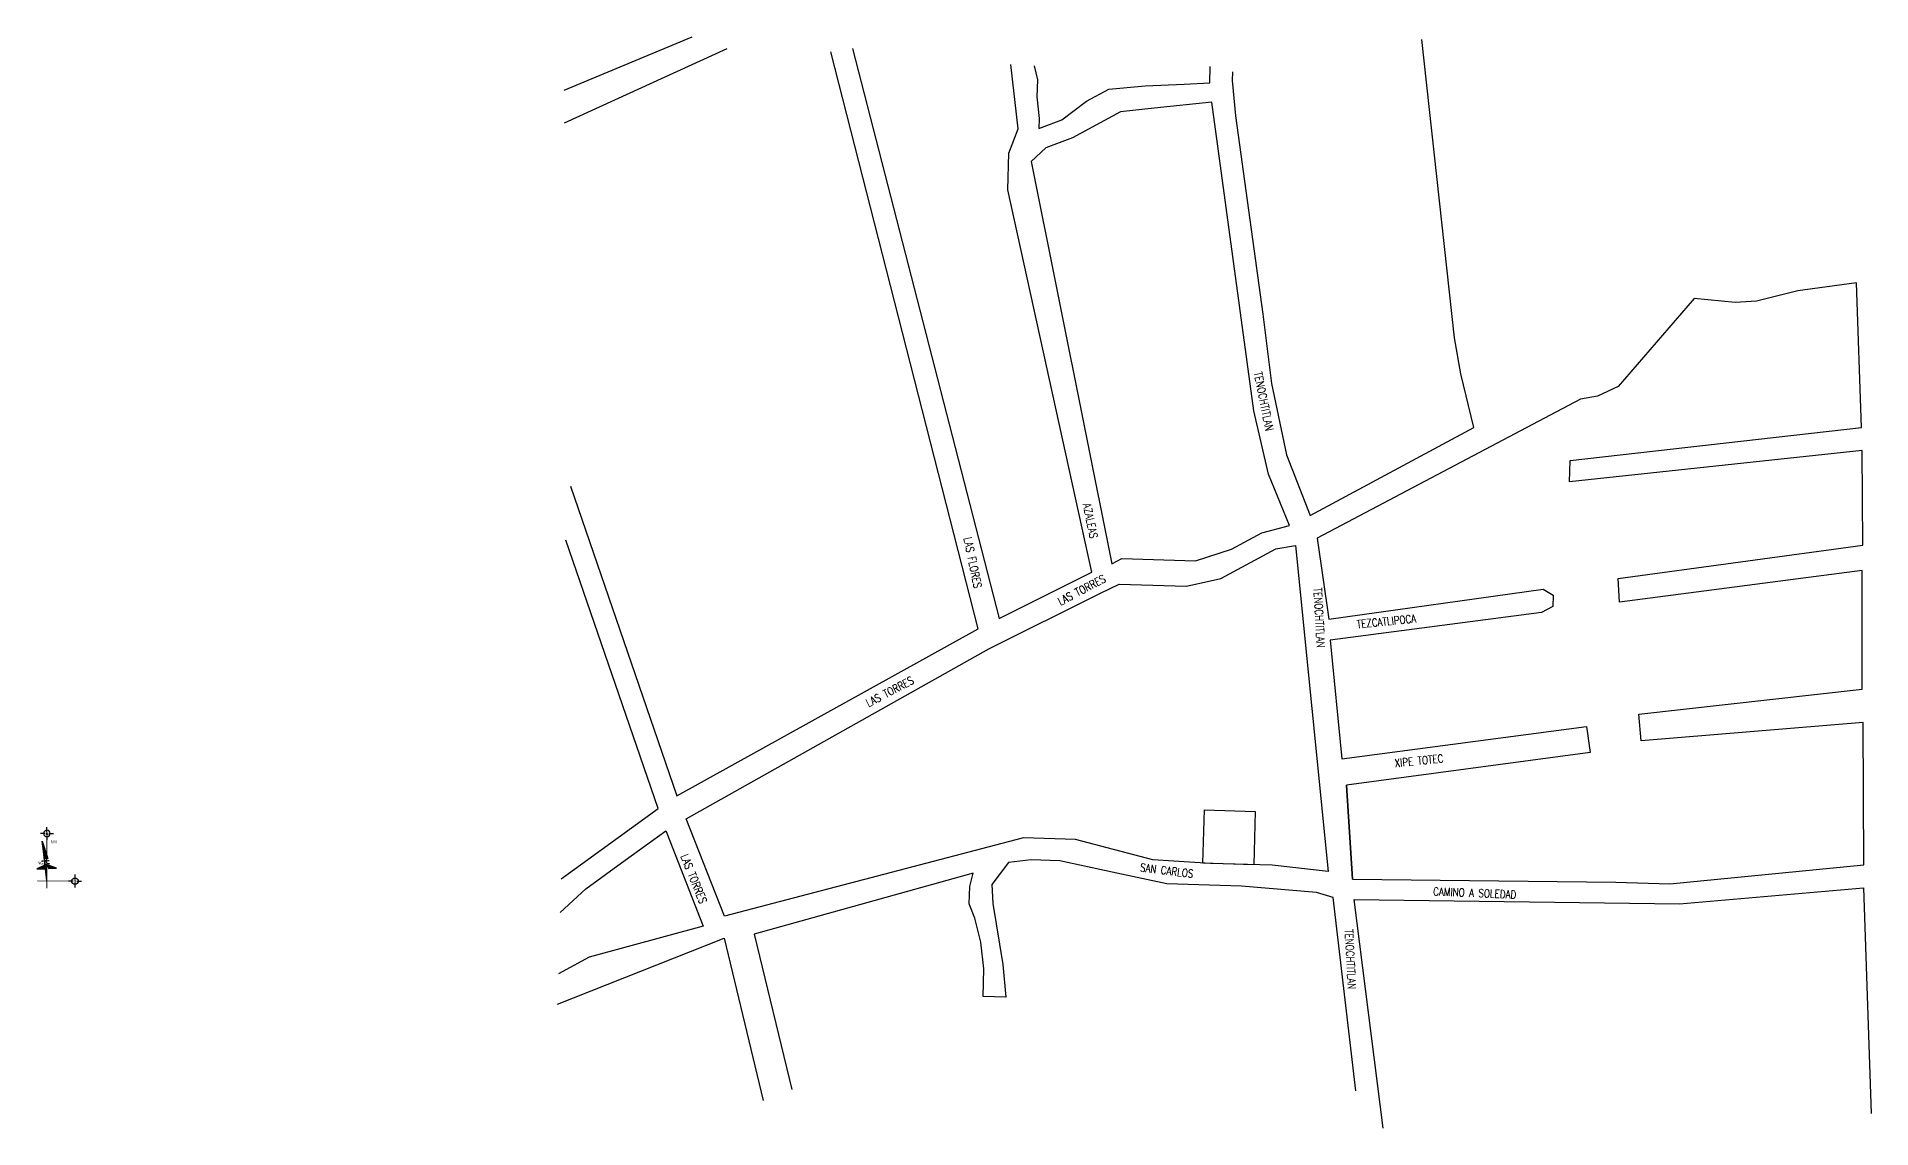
# Model space of a CAD drawing. Header units: millimetres. Extents: x 0 to 257, y -23 to 320.
# Drawn here: x 148.4 to 257.1, y 41.7 to 106.3 of the extents above; entities that cross this region are included whole.
import ezdxf
from ezdxf.enums import TextEntityAlignment as Align

# ---------------------------------------------------------------- set-up
doc = ezdxf.new("R2010")
doc.units = ezdxf.units.MM
doc.header["$LTSCALE"] = 0.1
doc.header["$PDMODE"] = 2
doc.layers.get('Defpoints').update_dxf_attribs({"color": 6})
for name, color, linetype in [('1', 1, 'Continuous'), ('8', 8, 'Continuous'), ('Existente', 8, 'Continuous'), ('MARCO', 7, 'Continuous')]:
    doc.layers.add(name, color=color, linetype=linetype)
doc.styles.add('Romans', font='romans.shx', dxfattribs={"width": 0.8})
doc.styles.add('TEXTOS', font='romans.shx')
doc.dimstyles.new('Cota m', dxfattribs={"dimtxt": 0.2, "dimasz": 0.2, "dimexe": 0.1, "dimexo": 0.1, "dimgap": 0.1, "dimtad": 0, "dimzin": 0, "dimdsep": 46, "dimtxsty": 'TEXTOS', "dimcen": 0.2, "dimclrd": 256, "dimclre": 256, "dimclrt": 256, "dimazin": 0, "dimtfac": 1, "dimtix": 1, "dimtofl": 0, "dimtmove": 0, "dimatfit": 3, "dimfxl": 1, "dimtolj": 1, "dimtzin": 0, "dimlwd": -1, "dimlwe": -1, "dimarcsym": 0})

# ---------------------------------------------------------------- blocks, each defined once
blk = doc.blocks.new('ZEJEV')
at = {"linetype": 'Continuous', "ltscale": 0.25}
h = blk.add_hatch(color=256, dxfattribs=at)
edge = h.paths.add_edge_path()
edge.add_arc((0, 0), 0.333, 0, 360)
edge = h.paths.add_edge_path(flags=16)
edge.add_arc((0, 0), 0.318, 0, 360)
for p, q in [((-0.21, 0), (-0.7, 0)), ((0, 0.21), (0, 0.7)), ((0.21, 0), (0.7, 0)), ((0, -0.21), (0, -0.7))]:
    blk.add_line(p, q, dxfattribs=at)
at = {"linetype": 'Continuous', "ltscale": 0.25, "const_width": 0.024}
for points in [[(-0.26, 0), (-0.64, 0)], [(0, 0.26), (0, 0.64)], [(0.26, 0), (0.64, 0)], [(0, -0.26), (0, -0.64)]]:
    blk.add_lwpolyline(points, dxfattribs=at)
at = {"linetype": 'Continuous', "ltscale": 0.25}
blk.add_circle((0, 0), 0.359, dxfattribs=at)
at = {"linetype": 'Continuous', "style": 'Romans'}
blk.add_attdef('X', text='', height=0.3, rotation=0, dxfattribs=at).set_placement((0, 0), align=Align.MIDDLE)
blk = doc.blocks.new('*D169')
at = {"ltscale": 0.1, "transparency": 16777216}
blk.add_line((148.94, 57.4), (148.94, 57.44), dxfattribs=at)
for start, end in [(96.3213, 100.8726), (80.8975, 85.4488)]:
    blk.add_arc((148.98, 56.33), 1.01, start, end, dxfattribs=at)
for points in [[(148.87, 57.34), (148.87, 57.32), (148.95, 57.34)], [(149.06, 57.32), (149.06, 57.35), (148.98, 57.34)]]:
    blk.add_solid(points, dxfattribs=at)
at = {"layer": 'Defpoints', "color": 0, "ltscale": 0.1, "transparency": 16777216}
for p in [(148.98, 58.76), (148.95, 57.3), (148.97, 57.34), (148.98, 56.33), (148.98, 55.9)]:
    blk.add_point(p, dxfattribs=at)
at = {"ltscale": 0.1, "transparency": 16777216, "insert": (148.96, 57.34), "char_height": 0.05, "attachment_point": 5, "rotation": 0.8851, "style": 'TEXTOS'}
blk.add_mtext('\\A1;1.77°', dxfattribs=at)
blk = doc.blocks.new('*D170')
at = {"ltscale": 0.1, "transparency": 16777216}
blk.add_line((148.94, 57.4), (148.94, 57.63), dxfattribs=at)
for start, end in [(100.6427, 104.4653), (84.125, 87.9475)]:
    blk.add_arc((148.98, 56.33), 1.2, start, end, dxfattribs=at)
for points in [[(148.75, 57.52), (148.76, 57.49), (148.84, 57.52)], [(149.02, 57.51), (149.02, 57.54), (148.94, 57.53)]]:
    blk.add_solid(points, dxfattribs=at)
at = {"layer": 'Defpoints', "color": 0, "ltscale": 0.1, "transparency": 16777216}
for p in [(148.79, 57.92), (148.91, 57.53), (148.95, 57.3), (148.98, 56.33), (148.98, 56.33)]:
    blk.add_point(p, dxfattribs=at)
at = {"ltscale": 0.1, "transparency": 16777216, "insert": (148.89, 57.52), "char_height": 0.05, "attachment_point": 5, "rotation": 4.2951, "style": 'TEXTOS'}
blk.add_mtext('\\A1;5.05°', dxfattribs=at)

msp = doc.modelspace()

# ---------------------------------------------------------------- hatches: boundary and pattern name
at = {"layer": 'MARCO', "ltscale": 0.01}
h = msp.add_hatch(dxfattribs=at)
h.set_pattern_fill('ANSI31', color=256, scale=0.006223, angle=434.80981, style=0)
h.set_pattern_definition([(29.80981, (-296.611779, -726.85261), (0.00982164557, -0.01714275325), [])])
h.paths.add_polyline_path([(148.744, 58.496), (149.002, 57.67), (148.843, 57.652)])
h = msp.add_hatch(dxfattribs=at)
h.set_pattern_fill('ANSI31', color=256, scale=0.005186, angle=444.04383, style=0)
h.set_pattern_definition([(11.0438257, (-412.513965, -441.954133), (0.0031538709, -0.01615925888), [])])
edge = h.paths.add_edge_path()
edge.add_arc((148.956, 57.076), 0.13, 0.28163, 183.80602, ccw=False)
edge.add_line((149.086, 57.077), (149.483, 57.091))
edge.add_line((149.483, 57.091), (148.949, 57.285))
edge.add_line((148.949, 57.285), (148.43, 57.054))
edge.add_line((148.43, 57.054), (148.826, 57.068))

# ---------------------------------------------------------------- linework, layer by layer
at = {"ltscale": 0.1}
msp.add_line((148.978, 56.329), (148.747, 58.262), dxfattribs=at)
at = {"color": 8, "ltscale": 0.1}
msp.add_line((148.978, 56.329), (148.948, 57.298), dxfattribs=at)
at = {"layer": '1', "color": 1, "ltscale": 0.1}
msp.add_lwpolyline([(220.599, 60.443), (220.504, 57.292), (217.496, 57.382), (217.591, 60.533), (220.599, 60.443)], dxfattribs=at)
at = {"layer": '8', "ltscale": 0.1}
for p, q in [((179.635, 103.166), (187.225, 106.342)), ((179.652, 101.236), (189.286, 105.637))]:
    msp.add_line(p, q, dxfattribs=at)
for points in [[(196.73, 105.637), (205.426, 71.885), (210.911, 74.614), (205.926, 97.274), (205.992, 99.45), (206.553, 100.879), (206.114, 104.693)], [(219.24, 104.262), (219.225, 103.755), (219.422, 101.659), (221.038, 89.9), (221.553, 85.805), (222.447, 81.581), (223.846, 77.97), (233.552, 83.191), (232.79, 86.375), (232.4, 88.496), (230.464, 106.174)], [(180.006, 79.708), (186.308, 61.376), (204.164, 71.258), (195.436, 105.446)], [(207.484, 104.624), (207.691, 103.788), (207.66, 102.777), (207.78, 101.505), (207.762, 100.907), (209.133, 101.427), (210.594, 102.518), (211.92, 103.231), (214.075, 103.425), (216.387, 103.54), (217.903, 103.615), (217.932, 104.586)], [(212.1, 75.113), (212.689, 75.429), (217.061, 75.298), (219.192, 75.987), (220.978, 76.947), (222.631, 77.394), (221.374, 80.424), (220.509, 84.181), (218.024, 102.456), (214.608, 102.1), (212.615, 101.892), (209.759, 100.356), (208.187, 99.751), (207.322, 98.955), (212.1, 75.113)], [(179.457, 56.46), (185.208, 60.614), (179.74, 76.508)], [(179.397, 54.466), (180.915, 55.864), (183.252, 57.561), (185.657, 59.307), (185.716, 59.156), (187.879, 53.65), (181.116, 51.81), (179.288, 50.826)], [(226.556, 43.887), (225.221, 55.35), (224.222, 55.645), (219.786, 56.016), (215.359, 56.149), (212.112, 56.855), (209.01, 57.526), (207.322, 57.577), (205.98, 57.414), (204.99, 56.116), (205.043, 54.983), (205.64, 51.377), (205.817, 49.447), (204.461, 49.488), (204.51, 51.12), (204.336, 52.704), (203.972, 54.122), (203.638, 54.972), (203.669, 55.998), (203.875, 56.79), (190.89, 53.167), (193.132, 43.978)], [(228.176, 41.676), (226.461, 55.226), (245.747, 54.979), (256.656, 55.916), (257.113, 42.554)], [(179.233, 49.021), (189.108, 52.944)], [(189.108, 52.944), (191.421, 43.323)]]:
    msp.add_lwpolyline(points, dxfattribs=at)
for points in [[(226.011, 62.01), (226.36, 56.442), (241.976, 56.256), (245.17, 56.16), (256.662, 57.29), (256.63, 65.723), (243.472, 64.635), (243.327, 66.214), (256.568, 67.696), (256.565, 74.712), (242.184, 72.835), (242.106, 74.241), (256.603, 76.215), (256.561, 81.834), (239.233, 79.966), (239.272, 81.243), (256.534, 83.192), (256.239, 91.771), (252.755, 91.283), (250.308, 90.678), (249.052, 90.588), (246.62, 90.83), (242.109, 85.624), (240.877, 85.055), (239.878, 84.862), (224.273, 76.636), (224.966, 71.844), (237.668, 73.615), (238.253, 73.253), (238.233, 72.591), (237.568, 72.234), (225.034, 70.601), (225.735, 63.565), (240.224, 65.485), (240.441, 63.932), (226.011, 62.01), (226.36, 56.442)], [(212.526, 73.918), (216.513, 73.798), (218.566, 74.242), (221.826, 75.996), (222.985, 76.194), (224.918, 56.88), (221.601, 57.258), (217.943, 57.369), (214.523, 57.589), (209.938, 58.783), (206.859, 58.876), (189.133, 54.245), (186.871, 60.008), (204.813, 70.086), (211.426, 73.371)]]:
    msp.add_lwpolyline(points, close=True, dxfattribs=at)
at = {"layer": 'Existente', "lineweight": 0}
for p, q in [((148.978, 55.899), (148.978, 58.758)), ((148.788, 57.921), (148.978, 56.329)), ((150.263, 56.324), (148.413, 56.331))]:
    msp.add_line(p, q, dxfattribs=at)
at = {"layer": 'MARCO', "ltscale": 0.01}
for points in [[(148.696, 58.691), (149.023, 57.655), (148.822, 57.631)], [(148.744, 58.496), (149.002, 57.67), (148.843, 57.652)]]:
    msp.add_lwpolyline(points, close=True, dxfattribs=at)
for points in [[(148.839, 57.056, -1.1460766), (149.074, 57.064), (149.545, 57.081), (148.948, 57.298), (148.368, 57.039)], [(148.826, 57.068, -1.0312389), (149.086, 57.077), (149.483, 57.091), (148.949, 57.285), (148.43, 57.054)]]:
    msp.add_lwpolyline(points, format="xyb", close=True, dxfattribs=at)

# ---------------------------------------------------------------- block references
at = {"layer": 'MARCO'}
ref = msp.add_blockref('ZEJEV', (148.978, 59.134), dxfattribs=dict(at, xscale=-0.5396254929922604, yscale=0.5396254929922604, zscale=0.5396254929922604, rotation=180))
ref.add_attrib('X', 'A', dxfattribs={"layer": '0', "linetype": 'Continuous', "height": 0.162, "rotation": 359.99998, "style": 'Romans'}).set_placement((148.978, 59.134), align=Align.MIDDLE)
ref = msp.add_blockref('ZEJEV', (150.639, 56.323), dxfattribs=dict(at, xscale=0.5396254929922599, yscale=0.5396254929922599, zscale=0.5396254929922599, rotation=179.789391201601))
ref.add_attrib('X', '1', dxfattribs={"layer": '0', "linetype": 'Continuous', "height": 0.162, "rotation": 359.78941, "style": 'Romans'}).set_placement((150.639, 56.323), align=Align.MIDDLE)

# ---------------------------------------------------------------- texts
at = {"layer": '8', "attachment_point": 8, "style": 'Romans'}
for s, insert, char_height, rotation in [('TENOCHTITLAN', (220.87, 84.691), 0.47421, 281.48263), ('AZALEAS', (210.592, 77.62), 0.4742, 281.5411), ('LAS FLORES', (203.624, 75.137), 0.4742, 281.5411), ('LAS TORRES', (210.419, 73.353), 0.4742, 27.78247), ('TENOCHTITLAN', (224.156, 71.913), 0.47421, 273.08968), ('TEZCATLIPOCA', (228.398, 71.471), 0.47421, 5.79613), ('LAS TORRES', (199.048, 67.338), 0.4742, 27.78247), ('XIPE TOTEC', (230.326, 63.215), 0.4742, 5.79613), ('LAS TORRES', (187.1, 56.366), 0.4742, 291.9889), ('SAN CARLOS', (215.324, 56.706), 0.4742, 352.95954), ('CAMINO A SOLEDAD', (233.596, 55.38), 0.47421, 357.78247), ('TENOCHTITLAN', (226, 51.682), 0.47421, 273.08968)]:
    msp.add_mtext(s, dxfattribs=dict(at, insert=insert, char_height=char_height, rotation=rotation))
at = {"layer": 'MARCO', "char_height": 0.1616, "width": 0.0669, "attachment_point": 1}
for s, insert in [('NM', (149.205, 58.725)), ('NG', (148.418, 57.466))]:
    msp.add_mtext(s, dxfattribs=dict(at, insert=insert))

# ---------------------------------------------------------------- dimensions: what is measured, and where the dimension line sits
at = {"ltscale": 0.1}
for base, line1, line2, picture, middle in [((148.968, 57.336), ((148.978, 55.899), (148.978, 58.758)), ((148.978, 56.329), (148.948, 57.298)), '*D169', (148.962, 57.336)), ((148.9058, 57.5261), ((148.7876, 57.9213), (148.978, 56.3289)), ((148.978, 56.3289), (148.9481, 57.298)), '*D170', (148.8882, 57.5249))]:
    dim = msp.add_angular_dim_2l(base=base, line1=line1, line2=line2, dimstyle='Cota m', override={"dimtxt": 0.05, "dimasz": 0.08}, dxfattribs=at)
    dim.commit()
    dim.dimension.update_dxf_attribs({"geometry": picture, "text_midpoint": middle})

doc.saveas('drawing.dxf')
